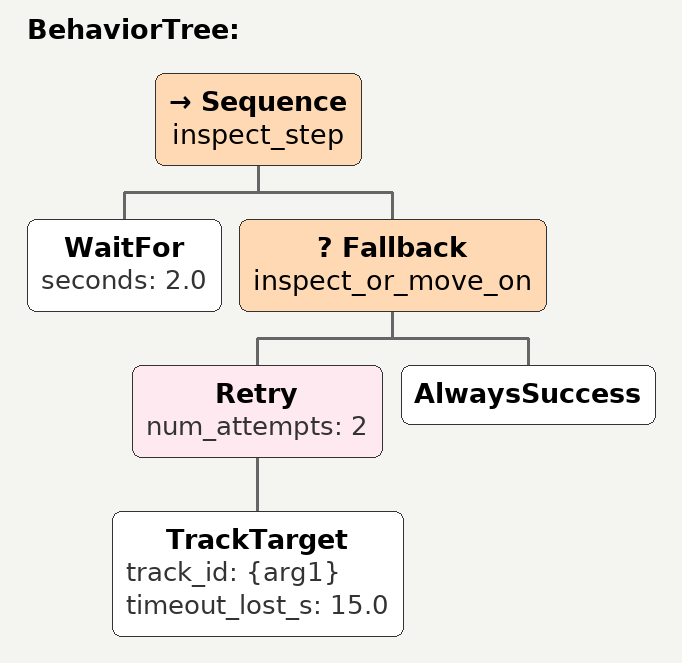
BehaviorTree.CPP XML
<?xml version="1.0"?>
<root>
  <BehaviorTree id="inspect">
    <Sequence name="inspect_step">
      <WaitFor seconds="2.0"/>
      <Fallback name="inspect_or_move_on">
        <Retry num_attempts="2">
          <TrackTarget track_id="{arg1}" timeout_lost_s="15.0"/>
        </Retry>
        <AlwaysSuccess/>
      </Fallback>
    </Sequence>
  </BehaviorTree>
</root>
